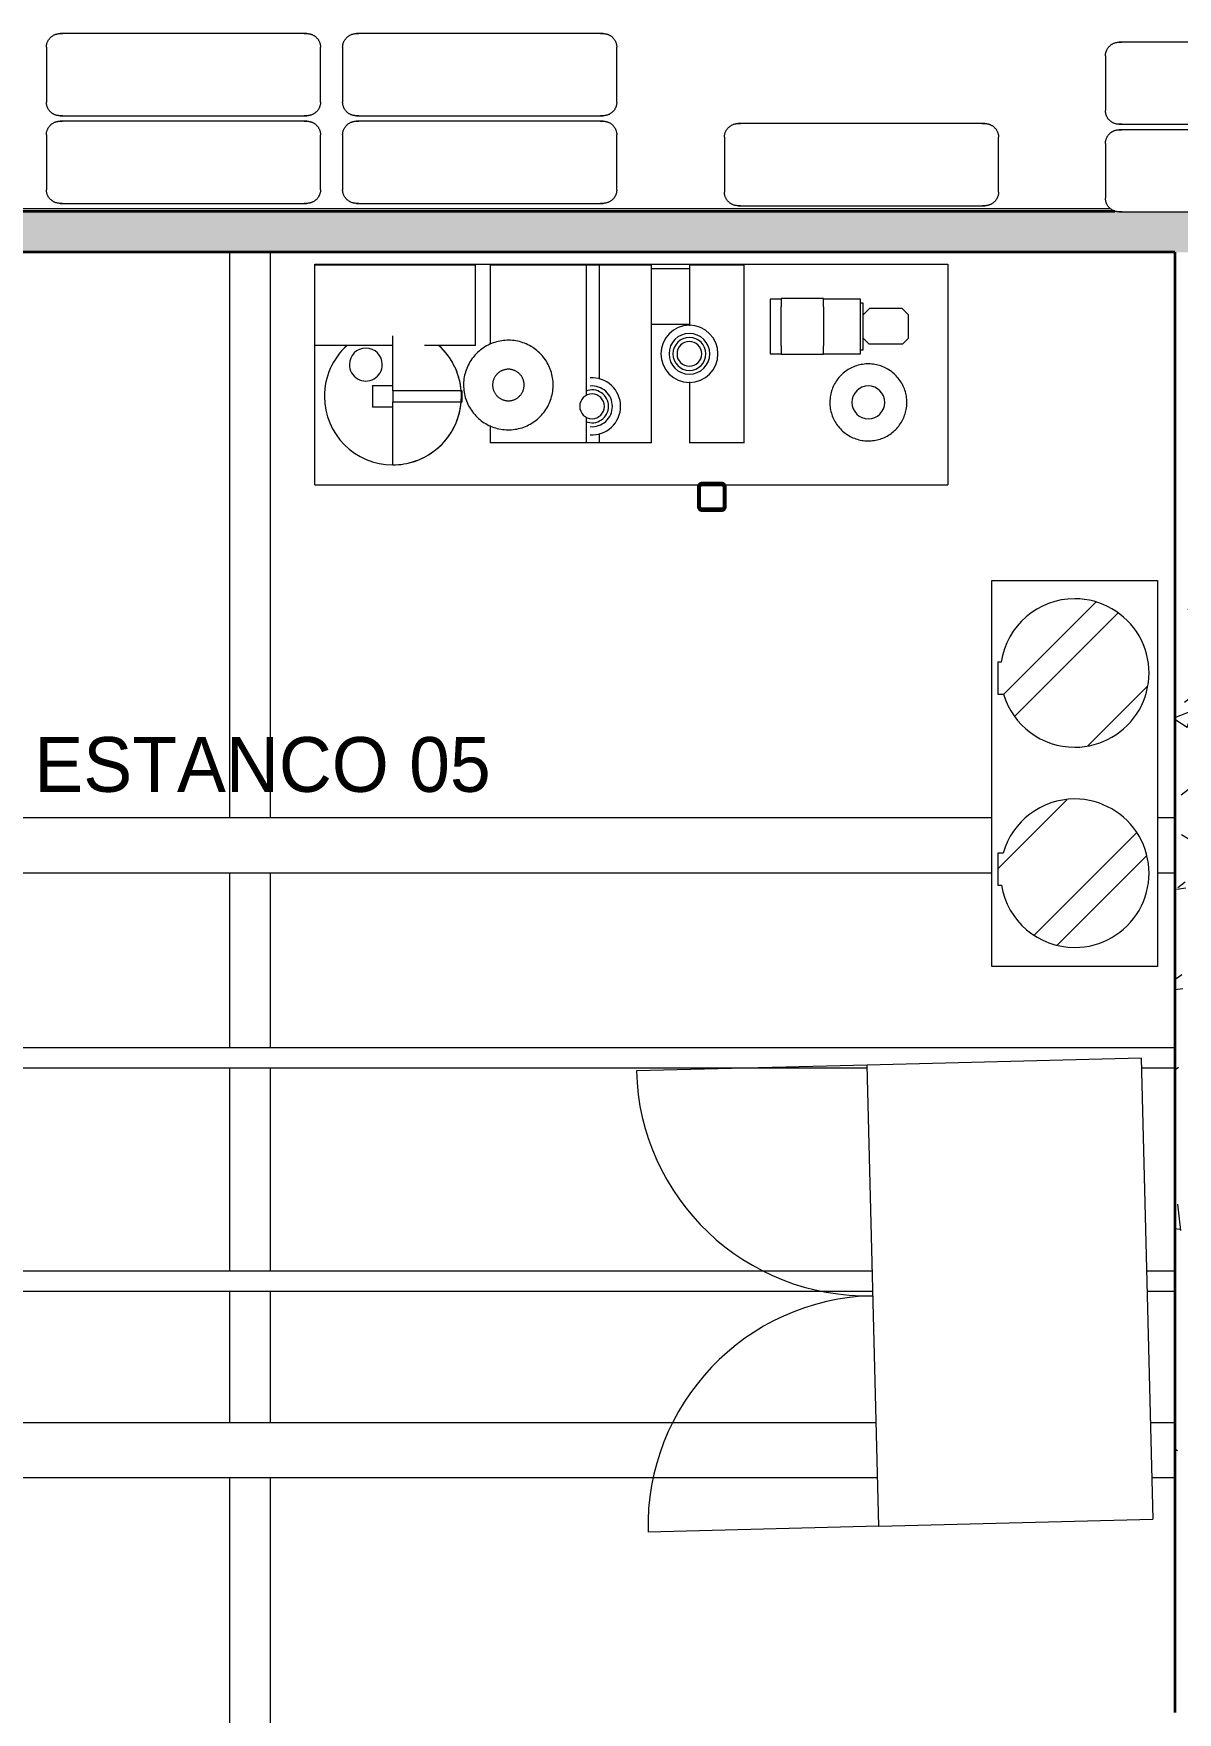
# Model space of a CAD drawing. Header units: metres. Extents: x -3 to 175, y -5 to 18.
# Drawn here: x 39.46 to 43.63, y 7.82 to 13.95 of the extents above; entities that cross this region are included whole.
import ezdxf

# ---------------------------------------------------------------- set-up
doc = ezdxf.new("R2010")
doc.units = ezdxf.units.M
for name, color, linetype, lineweight in [('A-GENM', 7, 'Continuous', 9), ('A-WALL-PATT', 7, 'Continuous', 35), ('E-ELEC-EQPM', 7, 'Continuous', 9), ('G-ANNO-TEXT', 7, 'Continuous', 9), ('I-WALL', 7, 'Continuous', 9), ('P-PIPE', 7, 'Continuous', 9), ('P-SANR-FIXT', 7, 'Continuous', 9), ('S-BEAM', 7, 'Continuous', 9), ('S-COLS', 7, 'Continuous', 9)]:
    doc.layers.add(name, color=color, linetype=linetype, lineweight=lineweight)
doc.styles.add('Century Gothic_1', font='GOTHIC.TTF', dxfattribs={"height": 0.2})
pattern_1 = [(50, (30.7992, 0), (0.728738, -0.06376), [0.0762, -0.8382]), (355, (30.7992, 0), (-0.14097, 0.764224), [0.06096, -0.67056]), (100.451, (30.85994, -0.0053), (0.58777, 0.700469), [0.06476, -0.71236]), (46.184, (30.7992, 0.2032), (1.084314, -0.168175), [0.1143, -1.257]), (96.636, (30.8896, 0.1892), (0.94999, 0.989753), [0.09714, -1.069]), (351.184, (30.7992, 0.2032), (0.94969, 0.990147), [0.09144, -1.006]), (21, (30.9008, 0.1524), (0.606457, -0.409065), [0.0762, -0.8382]), (326, (30.9008, 0.1524), (0.247208, 0.73675), [0.06096, -0.67056]), (71.451, (30.95135, 0.1183), (0.85367, 0.327687), [0.06476, -0.71236]), (37.5, (30.7992, 0), (0.0123552, 0.3382243), [0.03353, -0.6289, 0.03353, -0.64719, -0.6731]), (37.5, (30.7992, 0), (0.0123552, 0.3382243), [-1.343, 0.03353, -0.63957]), (7.5, (30.7992, 0), (0.2672815, 0.4007255), [0.03353, -0.35458, 0.03353, -0.61366, -0.25654]), (7.5, (30.7992, 0), (0.2672815, 0.4007255), [-1.035, 0.03353, -0.22301]), (327.5, (30.57264, 0), (0.5423632, -0.0229212), [0.03353, -0.22047, 0.03353, -0.75895, -1.052]), (327.5, (30.57264, 0), (0.5423632, -0.0229212), [-1.046, 0.03353, -1.018]), (317.5, (30.47104, 0), (0.592516, 0.101701), [0.03353, -0.29667, 0.03353, -0.49276, -0.74676]), (317.5, (30.47104, 0), (0.592516, 0.101701), [-0.85649, 0.03353, -0.71323])]
pattern_2 = [(135, (11.249, -12.458), (-0.2474874, -0.2474874), []), (135, (10.874, -12.458), (-0.2474874, -0.2474874), [])]

# ---------------------------------------------------------------- blocks, each defined once
blk = doc.blocks.new('M_RVR_Neumatico - M_RVR_Neumatico-2622534-N-Estancos')
at = {"layer": 'A-GENM'}
for p, q in [((-0.5, 0.1), (-0.5, -0.1)), ((0.5, -0.1), (0.5, 0.1))]:
    blk.add_line(p, q, dxfattribs=at)
at = {"layer": 'A-GENM', "flags": 128}
for points in [[(-0.5, 0.1), (-0.5, 0.102), (-0.4998, 0.104), (-0.4996, 0.106), (-0.4994, 0.108), (-0.499, 0.1099), (-0.4986, 0.1119), (-0.4981, 0.1138), (-0.4975, 0.1157), (-0.4968, 0.1176), (-0.4961, 0.1195), (-0.4952, 0.1213), (-0.4943, 0.1231), (-0.4934, 0.1248), (-0.4924, 0.1266), (-0.4913, 0.1282), (-0.4901, 0.1299), (-0.4889, 0.1314), (-0.4876, 0.133), (-0.4862, 0.1344), (-0.4848, 0.1359), (-0.4834, 0.1372), (-0.4819, 0.1385), (-0.4803, 0.1398), (-0.4787, 0.141), (-0.477, 0.1421), (-0.4753, 0.1431), (-0.4736, 0.1441), (-0.4718, 0.145), (-0.47, 0.1458), (-0.4681, 0.1466), (-0.4662, 0.1473), (-0.4643, 0.1479), (-0.4624, 0.1484), (-0.4605, 0.1489), (-0.4585, 0.1493), (-0.4565, 0.1496), (-0.4545, 0.1498), (-0.4525, 0.1499), (-0.4505, 0.15), (-0.45, 0.15)], [(-0.45, 0.15), (-0.4496, 0.15), (-0.4486, 0.15), (-0.4468, 0.15), (-0.4443, 0.15), (-0.441, 0.15)], [(0.45, 0.15), (0.4496, 0.15), (0.4486, 0.15), (0.4468, 0.15), (0.4443, 0.15), (0.441, 0.15), (0.4371, 0.15), (0.4325, 0.15), (0.4272, 0.15), (0.4212, 0.15), (0.4145, 0.15), (0.4071, 0.15), (0.3991, 0.15), (0.3905, 0.15), (0.3813, 0.15), (0.3714, 0.15), (0.3609, 0.15), (0.3499, 0.15), (0.3383, 0.15), (0.3262, 0.15), (0.3135, 0.15), (0.3004, 0.15), (0.2867, 0.15), (0.2726, 0.15), (0.2581, 0.15), (0.2431, 0.15), (0.2278, 0.15), (0.2121, 0.15), (0.1961, 0.15), (0.1797, 0.15), (0.1631, 0.15), (0.1462, 0.15), (0.129, 0.15), (0.1117, 0.15), (0.0942, 0.15), (0.0765, 0.15), (0.0587, 0.15), (0.0408, 0.15), (0.0228, 0.15), (0.0049, 0.15), (-0.0131, 0.15), (-0.0311, 0.15), (-0.049, 0.15), (-0.0669, 0.15), (-0.0846, 0.15), (-0.1022, 0.15), (-0.1197, 0.15), (-0.1369, 0.15), (-0.154, 0.15), (-0.1708, 0.15), (-0.1873, 0.15), (-0.2035, 0.15), (-0.2194, 0.15), (-0.2349, 0.15), (-0.2501, 0.15), (-0.2648, 0.15), (-0.2792, 0.15), (-0.2931, 0.15), (-0.3065, 0.15), (-0.3194, 0.15), (-0.3318, 0.15), (-0.3437, 0.15), (-0.3551, 0.15), (-0.3658, 0.15), (-0.376, 0.15), (-0.3856, 0.15), (-0.3946, 0.15), (-0.4029, 0.15), (-0.4106, 0.15), (-0.4176, 0.15), (-0.424, 0.15), (-0.4297, 0.15), (-0.4347, 0.15), (-0.439, 0.15), (-0.4426, 0.15), (-0.4455, 0.15), (-0.4477, 0.15), (-0.4491, 0.15), (-0.4499, 0.15), (-0.45, 0.15)], [(0.4406, 0.15), (0.4426, 0.15), (0.4455, 0.15), (0.4477, 0.15), (0.4491, 0.15), (0.4499, 0.15), (0.45, 0.15)], [(0.45, 0.15), (0.452, 0.15), (0.454, 0.1498), (0.456, 0.1496), (0.458, 0.1494), (0.4599, 0.149), (0.4619, 0.1486), (0.4638, 0.1481), (0.4657, 0.1475), (0.4676, 0.1468), (0.4695, 0.1461), (0.4713, 0.1452), (0.4731, 0.1443), (0.4748, 0.1434), (0.4766, 0.1424), (0.4782, 0.1413), (0.4799, 0.1401), (0.4814, 0.1389), (0.483, 0.1376), (0.4844, 0.1362), (0.4859, 0.1348), (0.4872, 0.1334), (0.4885, 0.1319), (0.4898, 0.1303), (0.491, 0.1287), (0.4921, 0.127), (0.4931, 0.1253), (0.4941, 0.1236), (0.495, 0.1218), (0.4958, 0.12), (0.4966, 0.1181), (0.4973, 0.1162), (0.4979, 0.1143), (0.4984, 0.1124), (0.4989, 0.1105), (0.4993, 0.1085), (0.4996, 0.1065), (0.4998, 0.1045), (0.4999, 0.1025), (0.5, 0.1005), (0.5, 0.1)], [(-0.45, -0.15), (-0.452, -0.15), (-0.454, -0.1498), (-0.456, -0.1496), (-0.458, -0.1494), (-0.4599, -0.149), (-0.4619, -0.1486), (-0.4638, -0.1481), (-0.4657, -0.1475), (-0.4676, -0.1468), (-0.4695, -0.1461), (-0.4713, -0.1452), (-0.4731, -0.1443), (-0.4748, -0.1434), (-0.4766, -0.1424), (-0.4782, -0.1413), (-0.4799, -0.1401), (-0.4814, -0.1389), (-0.483, -0.1376), (-0.4844, -0.1362), (-0.4859, -0.1348), (-0.4872, -0.1334), (-0.4885, -0.1319), (-0.4898, -0.1303), (-0.491, -0.1287), (-0.4921, -0.127), (-0.4931, -0.1253), (-0.4941, -0.1236), (-0.495, -0.1218), (-0.4958, -0.12), (-0.4966, -0.1181), (-0.4973, -0.1162), (-0.4979, -0.1143), (-0.4984, -0.1124), (-0.4989, -0.1105), (-0.4993, -0.1085), (-0.4996, -0.1065), (-0.4998, -0.1045), (-0.4999, -0.1025), (-0.5, -0.1005), (-0.5, -0.1)], [(0.5, -0.1), (0.5, -0.102), (0.4998, -0.104), (0.4996, -0.106), (0.4994, -0.108), (0.499, -0.1099), (0.4986, -0.1119), (0.4981, -0.1138), (0.4975, -0.1157), (0.4968, -0.1176), (0.4961, -0.1195), (0.4952, -0.1213), (0.4943, -0.1231), (0.4934, -0.1248), (0.4924, -0.1266), (0.4913, -0.1282), (0.4901, -0.1299), (0.4889, -0.1314), (0.4876, -0.133), (0.4862, -0.1344), (0.4848, -0.1359), (0.4834, -0.1372), (0.4819, -0.1385), (0.4803, -0.1398), (0.4787, -0.141), (0.477, -0.1421), (0.4753, -0.1431), (0.4736, -0.1441), (0.4718, -0.145), (0.47, -0.1458), (0.4681, -0.1466), (0.4662, -0.1473), (0.4643, -0.1479), (0.4624, -0.1484), (0.4605, -0.1489), (0.4585, -0.1493), (0.4565, -0.1496), (0.4545, -0.1498), (0.4525, -0.1499), (0.4505, -0.15), (0.45, -0.15)], [(-0.441, -0.15), (-0.4426, -0.15), (-0.4455, -0.15), (-0.4477, -0.15), (-0.4491, -0.15), (-0.4499, -0.15), (-0.45, -0.15)], [(-0.45, -0.15), (-0.4496, -0.15), (-0.4486, -0.15), (-0.4468, -0.15), (-0.4443, -0.15), (-0.441, -0.15), (-0.4371, -0.15), (-0.4325, -0.15), (-0.4272, -0.15), (-0.4212, -0.15), (-0.4145, -0.15), (-0.4071, -0.15), (-0.3991, -0.15), (-0.3905, -0.15), (-0.3813, -0.15), (-0.3714, -0.15), (-0.3609, -0.15), (-0.3499, -0.15), (-0.3383, -0.15), (-0.3262, -0.15), (-0.3135, -0.15), (-0.3004, -0.15), (-0.2867, -0.15), (-0.2726, -0.15), (-0.2581, -0.15), (-0.2431, -0.15), (-0.2278, -0.15), (-0.2121, -0.15), (-0.1961, -0.15), (-0.1797, -0.15), (-0.1631, -0.15), (-0.1462, -0.15), (-0.129, -0.15), (-0.1117, -0.15), (-0.0942, -0.15), (-0.0765, -0.15), (-0.0587, -0.15), (-0.0408, -0.15), (-0.0228, -0.15), (-0.0049, -0.15), (0.0131, -0.15), (0.0311, -0.15), (0.049, -0.15), (0.0669, -0.15), (0.0846, -0.15), (0.1022, -0.15), (0.1197, -0.15), (0.1369, -0.15), (0.154, -0.15), (0.1708, -0.15), (0.1873, -0.15), (0.2035, -0.15), (0.2194, -0.15), (0.2349, -0.15), (0.2501, -0.15), (0.2648, -0.15), (0.2792, -0.15), (0.2931, -0.15), (0.3065, -0.15), (0.3194, -0.15), (0.3318, -0.15), (0.3437, -0.15), (0.3551, -0.15), (0.3658, -0.15), (0.376, -0.15), (0.3856, -0.15), (0.3946, -0.15), (0.4029, -0.15), (0.4106, -0.15), (0.4176, -0.15), (0.424, -0.15), (0.4297, -0.15), (0.4347, -0.15), (0.439, -0.15), (0.4426, -0.15), (0.4455, -0.15), (0.4477, -0.15), (0.4491, -0.15), (0.4499, -0.15), (0.45, -0.15)], [(0.45, -0.15), (0.4496, -0.15), (0.4486, -0.15), (0.4468, -0.15), (0.4443, -0.15), (0.441, -0.15)]]:
    blk.add_lwpolyline(points, dxfattribs=at)
blk = doc.blocks.new('M_RVR_Mesa metalica - M_RVR_Mesa metalica-2996427-N-Estancos')
at = {"layer": 'A-GENM'}
for p, q in [((-0.0101, 0), (0.5771, 0)), ((-0.0101, 0), (-0.0101, -0.2948)), ((-0.0098, 0), (-0.0098, 0.003)), ((-0.0098, 0.003), (2.3, 0.003)), ((0.5771, -0.2948), (0.5771, 0)), ((0.6304, 0), (0.9804, 0)), ((0.6304, 0), (0.6304, -0.2901)), ((0.9804, 0), (1.0284, 0)), ((0.9804, 0), (0.9804, -0.4771)), ((1.0284, 0), (1.2184, 0)), ((1.0284, 0), (1.0284, -0.417)), ((1.2184, -0.65), (1.2184, 0)), ((1.3568, 0), (1.5568, 0)), ((1.3568, 0), (1.3568, -0.2224)), ((1.5568, -0.65), (1.5568, 0)), ((2.3, 0.003), (2.3, -0.803)), ((0.2752, -0.2948), (-0.0101, -0.2948)), ((-0.0098, -0.803), (-0.0098, -0.2948)), ((0.5771, -0.2948), (0.391, -0.2948)), ((1.3568, -0.4276), (1.3568, -0.65)), ((0.6304, -0.5868), (0.6304, -0.65)), ((0.9804, -0.5559), (0.9804, -0.65)), ((0.9804, -0.65), (0.6304, -0.65)), ((1.0284, -0.65), (0.9804, -0.65)), ((1.0284, -0.6161), (1.0284, -0.65)), ((1.2184, -0.65), (1.0284, -0.65)), ((1.5568, -0.65), (1.3568, -0.65)), ((-0.0098, -0.803), (1.3902, -0.803)), ((1.4003, -0.803), (1.477, -0.803)), ((1.4863, -0.803), (2.3, -0.803))]:
    blk.add_line(p, q, dxfattribs=at)
blk = doc.blocks.new('M_Tablero Elec-01 - M_Tablero Elec-01-3124512-N-Estancos')
at = {"layer": 'E-ELEC-EQPM'}
for p, q in [((-0.8417, 0.5), (0.8417, 0.5)), ((-0.8417, 0.5), (-0.8417, -0.5)), ((0.8417, -0.5), (0.8417, 0.5)), ((0.8417, -0.5), (-0.8417, -0.5)), ((-0.8417, -0.5), (-0.8417, -1.3417)), ((0.8417, -0.5), (0.8417, -1.3417))]:
    blk.add_line(p, q, dxfattribs=at)
for centre, start, end in [((-0.8417, -0.5), 270, 360), ((0.8417, -0.5), 180, 270)]:
    blk.add_arc(centre, 0.8417, start, end, dxfattribs=at)
blk = doc.blocks.new('M_Tanque Hidroneumatico-01 - M_Tanque Hidroneumatico-01-3127874-N-Estancos')
at = {"layer": 'P-SANR-FIXT'}
h = blk.add_hatch(dxfattribs=at)
h.set_pattern_fill('FP_2', color=256, style=0, pattern_type=2)
h.set_pattern_definition(pattern_2)
h.paths.add_polyline_path([(-0.0965, 0), (-0.1024, 0.0563), (-0.1199, 0.1102), (-0.1483, 0.1593), (-0.1862, 0.2014), (-0.232, 0.2347), (-0.2838, 0.2577), (-0.3392, 0.2695), (-0.3958, 0.2695), (-0.4512, 0.2577), (-0.503, 0.2347), (-0.5488, 0.2014), (-0.5867, 0.1593), (-0.6151, 0.1102), (-0.6326, 0.0563), (-0.6385, 0), (-0.6329, -0.0548), (-0.6164, -0.1073), (-0.5896, -0.1554), (-0.5536, -0.197), (-0.5099, -0.2306), (-0.4604, -0.2546), (-0.407, -0.2681), (-0.407, -0.2807), (-0.2901, -0.2807), (-0.2901, -0.2597), (-0.2368, -0.2374), (-0.1895, -0.2043), (-0.1502, -0.162), (-0.1208, -0.1122), (-0.1027, -0.0574)])
h = blk.add_hatch(dxfattribs=at)
h.set_pattern_fill('FP_2', color=256, style=0, pattern_type=2)
h.set_pattern_definition(pattern_2)
h.paths.add_polyline_path([(0.6345, 0), (0.6286, 0.0563), (0.6111, 0.1102), (0.5827, 0.1593), (0.5448, 0.2014), (0.499, 0.2347), (0.4472, 0.2577), (0.3918, 0.2695), (0.3352, 0.2695), (0.2798, 0.2577), (0.228, 0.2347), (0.1822, 0.2014), (0.1443, 0.1593), (0.1159, 0.1102), (0.0984, 0.0563), (0.0925, 0), (0.0988, -0.0581), (0.1174, -0.1135), (0.1475, -0.1636), (0.1876, -0.2061), (0.2359, -0.2391), (0.2901, -0.2609), (0.2901, -0.2807), (0.407, -0.2807), (0.407, -0.2675), (0.4596, -0.2534), (0.5084, -0.229), (0.5512, -0.1954), (0.5865, -0.1539), (0.6128, -0.1062), (0.629, -0.0542)])
for p, q in [((-0.7045, 0.3022), (0.7045, 0.3022)), ((-0.7045, -0.3022), (-0.7045, 0.3022)), ((0.7045, 0.3022), (0.7045, -0.3022)), ((0.7045, -0.3022), (-0.7045, -0.3022)), ((-0.407, -0.2681), (-0.407, -0.2807)), ((-0.407, -0.2807), (-0.2901, -0.2807)), ((-0.2901, -0.2807), (-0.2901, -0.2597)), ((0.2901, -0.2609), (0.2901, -0.2807)), ((0.2901, -0.2807), (0.407, -0.2807)), ((0.407, -0.2807), (0.407, -0.2675))]:
    blk.add_line(p, q, dxfattribs=at)
for centre, start, end in [((-0.3675, 0), 360, 180), ((0.3635, 0), 360, 180), ((-0.3675, 0), 180, 261.61537), ((-0.3675, 0), 286.59534, 360), ((0.3635, 0), 180, 254.28528), ((0.3635, 0), 279.24058, 360)]:
    blk.add_arc(centre, 0.271, start, end, dxfattribs=at)
blk = doc.blocks.new('FCA_N_Columna de acero - 100x100mm-V108-N-Estancos')
at = {"layer": 'S-COLS', "lineweight": 35}
for p, q in [((-0.05, 0.038), (-0.05, -0.038)), ((-0.044, -0.038), (-0.044, 0.038)), ((0.038, 0.05), (-0.038, 0.05)), ((-0.038, 0.044), (0.038, 0.044)), ((0.044, 0.038), (0.044, -0.038)), ((0.05, -0.038), (0.05, 0.038)), ((0.038, -0.044), (-0.038, -0.044)), ((-0.038, -0.05), (0.038, -0.05))]:
    blk.add_line(p, q, dxfattribs=at)
for centre, radius, start, end in [((-0.038, 0.038), 0.012, 90, 180), ((-0.038, 0.038), 0.006, 90, 180), ((0.038, 0.038), 0.012, 360, 90), ((0.038, 0.038), 0.006, 0, 90), ((-0.038, -0.038), 0.012, 180, 270), ((-0.038, -0.038), 0.006, 180, 270), ((0.038, -0.038), 0.012, 270, 360), ((0.038, -0.038), 0.006, 270, 0)]:
    blk.add_arc(centre, radius, start, end, dxfattribs=at)
blk = doc.blocks.new('M_RVR_Bomba Filtro - M_RVR_Bomba Filtro-2335296-N-Estancos')
at = {"layer": 'A-GENM'}
for p, q in [((-0.0514, 0.1013), (-0.1898, 0.1013)), ((-0.1898, -0.1013), (-0.0514, -0.1013))]:
    blk.add_line(p, q, dxfattribs=at)
blk = doc.blocks.new('M_RVR_Bomba Filtro - M_RVR_Bomba Filtro-V121-N-Estancos')
at = {"layer": 'A-GENM'}
for p, q in [((-0.19, 0.1), (-0.23, 0.1)), ((-0.23, 0.1), (-0.23, 0)), ((-0.035, 0.1013), (-0.19, 0.1013)), ((-0.19, 0.1013), (-0.19, 0.0713)), ((-0.19, -0.0713), (-0.19, 0.0713)), ((-0.035, 0.0713), (-0.035, 0.1013)), ((0.1, 0.1), (-0.035, 0.1)), ((-0.035, 0.0713), (-0.035, -0.0713)), ((0.1, 0), (0.1, 0.1)), ((0.11, 0.085), (0.1, 0.085)), ((0.11, 0), (0.11, 0.085)), ((0.1341, 0.0666), (0.11, 0.0425)), ((0.1341, 0.0666), (0.2509, 0.0666)), ((0.275, 0.0425), (0.2509, 0.0666)), ((0.1, -0.1), (0.1, 0)), ((0.11, -0.085), (0.11, 0)), ((0.275, -0.0425), (0.275, 0.0425)), ((-0.23, 0), (-0.23, -0.1)), ((0.11, -0.0425), (0.1319, -0.0644)), ((0.2531, -0.0644), (0.275, -0.0425)), ((-0.23, -0.1), (-0.19, -0.1)), ((-0.19, -0.0713), (-0.19, -0.1013)), ((-0.19, -0.1013), (-0.035, -0.1013)), ((-0.035, -0.1013), (-0.035, -0.0713)), ((-0.035, -0.1), (0.1, -0.1)), ((0.1, -0.085), (0.11, -0.085)), ((0.2531, -0.0644), (0.1319, -0.0644))]:
    blk.add_line(p, q, dxfattribs=at)
blk = doc.blocks.new('M_RVR_Filtro - M_RVR_Filtro-2336343-N-Estancos')
at = {"layer": 'A-GENM'}
for radius, start, end in [(0.1042, 0, 180), (0.0743, 0, 180), (0.1042, 180, 0), (0.0743, 180, 0), (0.0601, 0, 180), (0.0601, 180, 0), (0.0451, 0, 180), (0.0451, 180, 0)]:
    blk.add_arc((0, 0), radius, start, end, dxfattribs=at)
blk = doc.blocks.new('M_RVR_Filtro - M_RVR_Filtro-V122-N-Estancos')
at = {"layer": 'A-GENM'}
for radius, start, end in [(0.1042, 86.07871, 180), (0.0743, 84.38395, 180), (0.1042, 180, 273.92129), (0.0743, 180, 275.61605), (0.0601, 68.53043, 180), (0.0601, 180, 291.46957), (0.0451, 0, 180), (0.0451, 180, 0)]:
    blk.add_arc((0, 0), radius, start, end, dxfattribs=at)
blk = doc.blocks.new('M_RVR_Elemento sistema filtro - M_RVR_Elemento sistema filtro-2333224-N-Estancos')
at = {"layer": 'A-GENM'}
for p, q in [((0, 0.25), (0, 0.0196)), ((-0.2532, 0.0196), (-0.2532, -0.0196)), ((0, 0.0196), (-0.2532, 0.0196)), ((0, 0.0392), (0.0744, 0.0392)), ((0, -0.0196), (0, 0.0196)), ((0.0744, -0.0392), (0.0744, 0.0392)), ((-0.2532, -0.0196), (0, -0.0196)), ((0, -0.0196), (0, -0.2203)), ((0.0744, -0.0392), (0, -0.0392))]:
    blk.add_line(p, q, dxfattribs=at)
at = {"layer": 'A-GENM', "flags": 128}
for points in [[(0, 0.25), (-0.01, 0.2498), (-0.02, 0.2492), (-0.0299, 0.2482), (-0.0398, 0.2468), (-0.0497, 0.245), (-0.0594, 0.2428), (-0.0691, 0.2403), (-0.0786, 0.2373), (-0.0881, 0.234), (-0.0974, 0.2303), (-0.1065, 0.2262), (-0.1154, 0.2217), (-0.1242, 0.217), (-0.1328, 0.2118), (-0.1412, 0.2063), (-0.1493, 0.2005), (-0.1572, 0.1944), (-0.1648, 0.188), (-0.1722, 0.1812), (-0.1793, 0.1742), (-0.1862, 0.1669), (-0.1927, 0.1593), (-0.1989, 0.1515), (-0.2048, 0.1434), (-0.2104, 0.1351), (-0.2156, 0.1266), (-0.2205, 0.1178), (-0.225, 0.1089), (-0.2292, 0.0998), (-0.233, 0.0906), (-0.2364, 0.0812), (-0.2395, 0.0717), (-0.2422, 0.062), (-0.2445, 0.0523), (-0.2464, 0.0425), (-0.2479, 0.0326), (-0.249, 0.0227), (-0.2497, 0.0127), (-0.25, 0.0027), (-0.25, 0)], [(-0.25, 0), (-0.2498, -0.01), (-0.2492, -0.02), (-0.2482, -0.0299), (-0.2468, -0.0398), (-0.245, -0.0497), (-0.2428, -0.0594), (-0.2403, -0.0691), (-0.2373, -0.0786), (-0.234, -0.0881), (-0.2303, -0.0974), (-0.2262, -0.1065), (-0.2217, -0.1154), (-0.217, -0.1242), (-0.2118, -0.1328), (-0.2063, -0.1412), (-0.2005, -0.1493), (-0.1944, -0.1572), (-0.188, -0.1648), (-0.1812, -0.1722), (-0.1742, -0.1793), (-0.1679, -0.1852)]]:
    blk.add_lwpolyline(points, dxfattribs=at)
at = {"layer": 'A-GENM'}
for centre, radius, start, end in [((0, 0), 0.25, 0, 90), ((0, 0), 0.25, 102.85714, 175.46875), ((0, 0), 0.25, 311.89578, 360), ((0, 0), 0.25, 184.53125, 228.10436), ((0.0986, -0.1159), 0.06, 360, 180), ((0.0986, -0.1159), 0.06, 180, 360)]:
    blk.add_arc(centre, radius, start, end, dxfattribs=at)
blk = doc.blocks.new('M_RVR_Envase Filtro1 - M_RVR_Envase Filtro 2-2996423-N-Estancos')
at = {"layer": 'A-GENM', "flags": 128}
for points in [[(0.1635, 0), (0.1634, 0.0065), (0.163, 0.0131), (0.1623, 0.0196), (0.1614, 0.026), (0.1602, 0.0325), (0.1588, 0.0389), (0.1571, 0.0452), (0.1552, 0.0514), (0.153, 0.0576), (0.1506, 0.0637), (0.1479, 0.0696), (0.145, 0.0755), (0.1419, 0.0812), (0.1385, 0.0868), (0.1349, 0.0923), (0.1311, 0.0976), (0.1271, 0.1028), (0.1229, 0.1078), (0.1185, 0.1126), (0.1139, 0.1173), (0.1091, 0.1217), (0.1042, 0.126), (0.0991, 0.1301), (0.0938, 0.1339), (0.0883, 0.1376), (0.0828, 0.141), (0.0771, 0.1442), (0.0712, 0.1472), (0.0653, 0.1499), (0.0592, 0.1524), (0.0531, 0.1546), (0.0469, 0.1566), (0.0406, 0.1584), (0.0342, 0.1599), (0.0278, 0.1611), (0.0213, 0.1621), (0.0148, 0.1628), (0.0083, 0.1633), (0.0018, 0.1635), (-0.0048, 0.1634), (-0.0113, 0.1631), (-0.0178, 0.1625), (-0.0243, 0.1617), (-0.0308, 0.1606), (-0.0371, 0.1592), (-0.0435, 0.1576), (-0.0498, 0.1557), (-0.0559, 0.1536), (-0.062, 0.1513), (-0.068, 0.1487), (-0.0739, 0.1458), (-0.0797, 0.1428), (-0.0853, 0.1395), (-0.0909, 0.1359), (-0.0962, 0.1322), (-0.1014, 0.1282), (-0.1065, 0.1241), (-0.1114, 0.1197), (-0.1161, 0.1152), (-0.1206, 0.1104), (-0.1249, 0.1055), (-0.129, 0.1005), (-0.1329, 0.0952), (-0.1366, 0.0898), (-0.1401, 0.0843), (-0.1434, 0.0786), (-0.1464, 0.0728), (-0.1492, 0.0669), (-0.1517, 0.0609), (-0.1541, 0.0548), (-0.1561, 0.0486), (-0.1579, 0.0423), (-0.1595, 0.0359), (-0.1608, 0.0295), (-0.1619, 0.0231), (-0.1627, 0.0166), (-0.1632, 0.0101), (-0.1635, 0.0035), (-0.1635, 0)], [(0.0575, 0), (0.0575, 0.0023), (0.0573, 0.0046), (0.0571, 0.0069), (0.0568, 0.0092), (0.0564, 0.0114), (0.0559, 0.0137), (0.0553, 0.0159), (0.0546, 0.0181), (0.0538, 0.0203), (0.053, 0.0224), (0.052, 0.0245), (0.051, 0.0266), (0.0499, 0.0286), (0.0487, 0.0305), (0.0475, 0.0325), (0.0461, 0.0343), (0.0447, 0.0362), (0.0432, 0.0379), (0.0417, 0.0396), (0.0401, 0.0412), (0.0384, 0.0428), (0.0366, 0.0443), (0.0348, 0.0457), (0.033, 0.0471), (0.0311, 0.0484), (0.0291, 0.0496), (0.0271, 0.0507), (0.0251, 0.0518), (0.023, 0.0527), (0.0208, 0.0536), (0.0187, 0.0544), (0.0165, 0.0551), (0.0143, 0.0557), (0.012, 0.0562), (0.0098, 0.0567), (0.0075, 0.057), (0.0052, 0.0573), (0.0029, 0.0574), (0.0006, 0.0575), (-0.0017, 0.0575), (-0.004, 0.0574), (-0.0063, 0.0572), (-0.0085, 0.0569), (-0.0108, 0.0565), (-0.0131, 0.056), (-0.0153, 0.0554), (-0.0175, 0.0548), (-0.0197, 0.054), (-0.0218, 0.0532), (-0.0239, 0.0523), (-0.026, 0.0513), (-0.028, 0.0502), (-0.03, 0.049), (-0.032, 0.0478), (-0.0338, 0.0465), (-0.0357, 0.0451), (-0.0374, 0.0436), (-0.0392, 0.0421), (-0.0408, 0.0405), (-0.0424, 0.0388), (-0.0439, 0.0371), (-0.0454, 0.0353), (-0.0467, 0.0335), (-0.048, 0.0316), (-0.0493, 0.0296), (-0.0504, 0.0276), (-0.0515, 0.0256), (-0.0525, 0.0235), (-0.0534, 0.0214), (-0.0542, 0.0193), (-0.0549, 0.0171), (-0.0555, 0.0149), (-0.0561, 0.0126), (-0.0566, 0.0104), (-0.0569, 0.0081), (-0.0572, 0.0058), (-0.0574, 0.0035), (-0.0575, 0.0012), (-0.0575, 0)], [(-0.1635, 0), (-0.1634, -0.0065), (-0.163, -0.0131), (-0.1623, -0.0196), (-0.1614, -0.026), (-0.1602, -0.0325), (-0.1588, -0.0389), (-0.1571, -0.0452), (-0.1552, -0.0514), (-0.153, -0.0576), (-0.1506, -0.0637), (-0.1479, -0.0696), (-0.145, -0.0755), (-0.1419, -0.0812), (-0.1385, -0.0868), (-0.1349, -0.0923), (-0.1311, -0.0976), (-0.1271, -0.1028), (-0.1229, -0.1078), (-0.1185, -0.1126), (-0.1139, -0.1173), (-0.1091, -0.1217), (-0.1042, -0.126), (-0.0991, -0.1301), (-0.0938, -0.1339), (-0.0883, -0.1376), (-0.0828, -0.141), (-0.0771, -0.1442), (-0.0712, -0.1472), (-0.0653, -0.1499), (-0.0592, -0.1524), (-0.0531, -0.1546), (-0.0469, -0.1566), (-0.0406, -0.1584), (-0.0342, -0.1599), (-0.0278, -0.1611), (-0.0213, -0.1621), (-0.0148, -0.1628), (-0.0083, -0.1633), (-0.0018, -0.1635), (0.0048, -0.1634), (0.0113, -0.1631), (0.0178, -0.1625), (0.0243, -0.1617), (0.0308, -0.1606), (0.0371, -0.1592), (0.0435, -0.1576), (0.0498, -0.1557), (0.0559, -0.1536), (0.062, -0.1513), (0.068, -0.1487), (0.0739, -0.1458), (0.0797, -0.1428), (0.0853, -0.1395), (0.0909, -0.1359), (0.0962, -0.1322), (0.1014, -0.1282), (0.1065, -0.1241), (0.1114, -0.1197), (0.1161, -0.1152), (0.1206, -0.1104), (0.1249, -0.1055), (0.129, -0.1005), (0.1329, -0.0952), (0.1366, -0.0898), (0.1401, -0.0843), (0.1434, -0.0786), (0.1464, -0.0728), (0.1492, -0.0669), (0.1517, -0.0609), (0.1541, -0.0548), (0.1561, -0.0486), (0.1579, -0.0423), (0.1595, -0.0359), (0.1608, -0.0295), (0.1619, -0.0231), (0.1627, -0.0166), (0.1632, -0.0101), (0.1635, -0.0035), (0.1635, 0)], [(-0.0575, 0), (-0.0575, -0.0023), (-0.0573, -0.0046), (-0.0571, -0.0069), (-0.0568, -0.0092), (-0.0564, -0.0114), (-0.0559, -0.0137), (-0.0553, -0.0159), (-0.0546, -0.0181), (-0.0538, -0.0203), (-0.053, -0.0224), (-0.052, -0.0245), (-0.051, -0.0266), (-0.0499, -0.0286), (-0.0487, -0.0305), (-0.0475, -0.0325), (-0.0461, -0.0343), (-0.0447, -0.0362), (-0.0432, -0.0379), (-0.0417, -0.0396), (-0.0401, -0.0412), (-0.0384, -0.0428), (-0.0366, -0.0443), (-0.0348, -0.0457), (-0.033, -0.0471), (-0.0311, -0.0484), (-0.0291, -0.0496), (-0.0271, -0.0507), (-0.0251, -0.0518), (-0.023, -0.0527), (-0.0208, -0.0536), (-0.0187, -0.0544), (-0.0165, -0.0551), (-0.0143, -0.0557), (-0.012, -0.0562), (-0.0098, -0.0567), (-0.0075, -0.057), (-0.0052, -0.0573), (-0.0029, -0.0574), (-0.0006, -0.0575), (0.0017, -0.0575), (0.004, -0.0574), (0.0063, -0.0572), (0.0085, -0.0569), (0.0108, -0.0565), (0.0131, -0.056), (0.0153, -0.0554), (0.0175, -0.0548), (0.0197, -0.054), (0.0218, -0.0532), (0.0239, -0.0523), (0.026, -0.0513), (0.028, -0.0502), (0.03, -0.049), (0.032, -0.0478), (0.0338, -0.0465), (0.0357, -0.0451), (0.0374, -0.0436), (0.0392, -0.0421), (0.0408, -0.0405), (0.0424, -0.0388), (0.0439, -0.0371), (0.0454, -0.0353), (0.0467, -0.0335), (0.048, -0.0316), (0.0493, -0.0296), (0.0504, -0.0276), (0.0515, -0.0256), (0.0525, -0.0235), (0.0534, -0.0214), (0.0542, -0.0193), (0.0549, -0.0171), (0.0555, -0.0149), (0.0561, -0.0126), (0.0566, -0.0104), (0.0569, -0.0081), (0.0572, -0.0058), (0.0574, -0.0035), (0.0575, -0.0012), (0.0575, 0)]]:
    blk.add_lwpolyline(points, dxfattribs=at)
blk = doc.blocks.new('M_RVR_Tanque Filtro - M_RVR_Tanque Filtro-2996425-N-Estancos')
at = {"layer": 'A-GENM', "flags": 128}
for points in [[(0.1405, 0), (0.1404, 0.0056), (0.1401, 0.0112), (0.1395, 0.0168), (0.1387, 0.0224), (0.1377, 0.0279), (0.1365, 0.0334), (0.135, 0.0388), (0.1334, 0.0442), (0.1315, 0.0495), (0.1294, 0.0547), (0.1271, 0.0598), (0.1246, 0.0649), (0.1219, 0.0698), (0.119, 0.0746), (0.116, 0.0793), (0.1127, 0.0839), (0.1092, 0.0883), (0.1056, 0.0926), (0.1018, 0.0968), (0.0979, 0.1008), (0.0938, 0.1046), (0.0895, 0.1083), (0.0851, 0.1118), (0.0806, 0.1151), (0.0759, 0.1182), (0.0711, 0.1212), (0.0662, 0.1239), (0.0612, 0.1265), (0.0561, 0.1288), (0.0509, 0.131), (0.0456, 0.1329), (0.0403, 0.1346), (0.0349, 0.1361), (0.0294, 0.1374), (0.0239, 0.1385), (0.0183, 0.1393), (0.0127, 0.1399), (0.0071, 0.1403), (0.0015, 0.1405), (-0.0041, 0.1404), (-0.0097, 0.1402), (-0.0153, 0.1397), (-0.0209, 0.1389), (-0.0264, 0.138), (-0.0319, 0.1368), (-0.0374, 0.1354), (-0.0428, 0.1338), (-0.0481, 0.132), (-0.0533, 0.13), (-0.0585, 0.1278), (-0.0635, 0.1253), (-0.0685, 0.1227), (-0.0733, 0.1198), (-0.0781, 0.1168), (-0.0827, 0.1136), (-0.0872, 0.1102), (-0.0915, 0.1066), (-0.0957, 0.1029), (-0.0997, 0.099), (-0.1036, 0.0949), (-0.1073, 0.0907), (-0.1109, 0.0863), (-0.1142, 0.0818), (-0.1174, 0.0772), (-0.1204, 0.0724), (-0.1232, 0.0676), (-0.1258, 0.0626), (-0.1282, 0.0575), (-0.1304, 0.0523), (-0.1324, 0.0471), (-0.1342, 0.0417), (-0.1357, 0.0363), (-0.1371, 0.0309), (-0.1382, 0.0254), (-0.1391, 0.0198), (-0.1398, 0.0142), (-0.1402, 0.0086), (-0.1405, 0.003), (-0.1405, 0)], [(-0.1405, 0), (-0.1404, -0.0056), (-0.1401, -0.0112), (-0.1395, -0.0168), (-0.1387, -0.0224), (-0.1377, -0.0279), (-0.1365, -0.0334), (-0.135, -0.0388), (-0.1334, -0.0442), (-0.1315, -0.0495), (-0.1294, -0.0547), (-0.1271, -0.0598), (-0.1246, -0.0649), (-0.1219, -0.0698), (-0.119, -0.0746), (-0.116, -0.0793), (-0.1127, -0.0839), (-0.1092, -0.0883), (-0.1056, -0.0926), (-0.1018, -0.0968), (-0.0979, -0.1008), (-0.0938, -0.1046), (-0.0895, -0.1083), (-0.0851, -0.1118), (-0.0806, -0.1151), (-0.0759, -0.1182), (-0.0711, -0.1212), (-0.0662, -0.1239), (-0.0612, -0.1265), (-0.0561, -0.1288), (-0.0509, -0.131), (-0.0456, -0.1329), (-0.0403, -0.1346), (-0.0349, -0.1361), (-0.0294, -0.1374), (-0.0239, -0.1385), (-0.0183, -0.1393), (-0.0127, -0.1399), (-0.0071, -0.1403), (-0.0015, -0.1405), (0.0041, -0.1404), (0.0097, -0.1402), (0.0153, -0.1397), (0.0209, -0.1389), (0.0264, -0.138), (0.0319, -0.1368), (0.0374, -0.1354), (0.0428, -0.1338), (0.0481, -0.132), (0.0533, -0.13), (0.0585, -0.1278), (0.0635, -0.1253), (0.0685, -0.1227), (0.0733, -0.1198), (0.0781, -0.1168), (0.0827, -0.1136), (0.0872, -0.1102), (0.0915, -0.1066), (0.0957, -0.1029), (0.0997, -0.099), (0.1036, -0.0949), (0.1073, -0.0907), (0.1109, -0.0863), (0.1142, -0.0818), (0.1174, -0.0772), (0.1204, -0.0724), (0.1232, -0.0676), (0.1258, -0.0626), (0.1282, -0.0575), (0.1304, -0.0523), (0.1324, -0.0471), (0.1342, -0.0417), (0.1357, -0.0363), (0.1371, -0.0309), (0.1382, -0.0254), (0.1391, -0.0198), (0.1398, -0.0142), (0.1402, -0.0086), (0.1405, -0.003), (0.1405, 0)]]:
    blk.add_lwpolyline(points, dxfattribs=at)
at = {"layer": 'A-GENM'}
for start, end in [(0, 180), (180, 0)]:
    blk.add_arc((0, 0), 0.06, start, end, dxfattribs=at)

msp = doc.modelspace()

# ---------------------------------------------------------------- hatches: boundary and pattern name
at = {"layer": 'A-WALL-PATT', "lineweight": 9}
h = msp.add_hatch(dxfattribs=at)
h.set_pattern_fill('FP_1', color=256, style=0, pattern_type=2)
h.set_pattern_definition(pattern_1)
h.paths.add_polyline_path([(48.5973, 13.1528), (48.5973, 13.3028), (44.3327, 13.3017), (44.3118, 13.3), (43.4122, 13.3009), (43.3947, 13.3028), (31.4822, 13.3028), (31.4822, 13.1528), (48.2507, 13.1528)])
h.paths.add_polyline_path([(31.3138, 13.1528), (31.4122, 13.1528), (31.4122, 13.3028), (30.8122, 13.3028), (30.8122, 13.1528), (31.2001, 13.1528)])
h.paths.add_polyline_path([(30.7422, 13.1528), (30.7422, 13.3028), (24.7736, 13.3028), (24.7736, 13.1528), (25.0172, 13.1528), (25.0172, 13.1627), (29.8523, 13.1627), (29.8523, 13.1528), (30.7422, 13.1528)])
h = msp.add_hatch(dxfattribs=at)
h.set_pattern_fill('FP_1', color=256, style=0, pattern_type=2)
h.set_pattern_definition(pattern_1)
h.paths.add_polyline_path([(43.7729, 0.123), (43.7729, 6.5676), (43.6229, 6.5676), (43.6229, 6.4695), (43.6261, 6.4695), (43.6261, 5.5816), (43.6229, 5.5816), (43.6229, 0.123), (43.7039, 0.123)])
h.paths.add_polyline_path([(43.7039, 6.7176), (43.7729, 6.7182), (43.7729, 6.7648), (43.6229, 6.7648), (43.6229, 6.7176)])
h.paths.add_polyline_path([(43.6229, 7.8227), (43.7729, 7.8227), (43.7729, 13.1528), (43.6229, 13.1528), (43.6229, 7.8293)])

# ---------------------------------------------------------------- linework, layer by layer
at = {"layer": 'I-WALL'}
msp.add_line((31.5072, 13.3128), (43.3868, 13.3128), dxfattribs=at)
at = {"layer": 'I-WALL', "lineweight": 35}
for p, q in [((31.5072, 13.3028), (43.4041, 13.3028)), ((43.6229, 13.1528), (36.89, 13.1528)), ((43.6229, 13.1528), (43.6229, 7.8227))]:
    msp.add_line(p, q, dxfattribs=at)
at = {"layer": 'P-PIPE'}
for p, q in [((43.6229, 10.2491), (38.1111, 10.2491)), ((38.1111, 10.1761), (42.5003, 10.1761)), ((43.5007, 10.1761), (43.6229, 10.1761)), ((42.519, 9.4335), (38.3134, 9.4335)), ((43.6229, 9.4335), (43.5193, 9.4335)), ((38.1111, 9.3605), (42.5209, 9.3605)), ((43.5212, 9.3605), (43.6229, 9.3605))]:
    msp.add_line(p, q, dxfattribs=at)
at = {"layer": 'S-BEAM'}
for p, q in [((40.1738, 13.1528), (40.1738, 11.0877)), ((40.3238, 11.0877), (40.3238, 13.1528)), ((42.9553, 11.0877), (36.89, 11.0877)), ((43.6229, 11.0877), (43.5597, 11.0877)), ((38.1111, 10.8877), (42.9553, 10.8877)), ((40.1738, 10.8877), (40.1738, 10.2491)), ((40.3238, 10.2491), (40.3238, 10.8877)), ((43.5597, 10.8877), (43.6229, 10.8877)), ((40.1738, 10.1761), (40.1738, 9.4335)), ((40.3238, 9.4335), (40.3238, 10.1761)), ((40.1738, 9.3605), (40.1738, 8.88)), ((40.3238, 8.88), (40.3238, 9.3605)), ((42.5329, 8.88), (38.2082, 8.88)), ((43.6229, 8.88), (43.5333, 8.88)), ((38.1061, 8.68), (42.538, 8.68)), ((40.1738, 8.68), (40.1738, 7.1155)), ((40.3238, 7.1148), (40.3238, 8.68)), ((43.5383, 8.68), (43.6229, 8.68))]:
    msp.add_line(p, q, dxfattribs=at)

# ---------------------------------------------------------------- block references
at = {"layer": 'A-GENM'}
for name, p in [('M_RVR_Neumatico - M_RVR_Neumatico-2622534-N-Estancos', (40.0062, 13.801)), ('M_RVR_Neumatico - M_RVR_Neumatico-2622534-N-Estancos', (41.0869, 13.801)), ('M_RVR_Neumatico - M_RVR_Neumatico-2622534-N-Estancos', (43.8697, 13.7697)), ('M_RVR_Neumatico - M_RVR_Neumatico-2622534-N-Estancos', (40.0062, 13.4812)), ('M_RVR_Neumatico - M_RVR_Neumatico-2622534-N-Estancos', (41.0869, 13.4812)), ('M_RVR_Neumatico - M_RVR_Neumatico-2622534-N-Estancos', (42.4795, 13.4726)), ('M_RVR_Neumatico - M_RVR_Neumatico-2622534-N-Estancos', (43.8697, 13.45)), ('M_RVR_Mesa metalica - M_RVR_Mesa metalica-2996427-N-Estancos', (40.4949, 13.1068)), ('M_RVR_Bomba Filtro - M_RVR_Bomba Filtro-V121-N-Estancos', (42.3761, 12.8821))]:
    msp.add_blockref(name, p, dxfattribs=at)
at = {"layer": 'A-GENM', "rotation": 180}
for name, p in [('M_RVR_Bomba Filtro - M_RVR_Bomba Filtro-2335296-N-Estancos', (41.662, 12.9912)), ('M_RVR_Filtro - M_RVR_Filtro-2336343-N-Estancos', (41.8518, 12.7818)), ('M_RVR_Elemento sistema filtro - M_RVR_Elemento sistema filtro-2333224-N-Estancos', (40.7702, 12.6268)), ('M_RVR_Envase Filtro1 - M_RVR_Envase Filtro 2-2996423-N-Estancos', (41.1915, 12.6681)), ('M_RVR_Filtro - M_RVR_Filtro-V122-N-Estancos', (41.4968, 12.5903)), ('M_RVR_Tanque Filtro - M_RVR_Tanque Filtro-2996425-N-Estancos', (42.5046, 12.6047))]:
    msp.add_blockref(name, p, dxfattribs=at)
at = {"layer": 'E-ELEC-EQPM', "rotation": 271.4411153166959}
msp.add_blockref('M_Tablero Elec-01 - M_Tablero Elec-01-3124512-N-Estancos', (43.0211, 9.3565), dxfattribs=at)
at = {"layer": 'P-SANR-FIXT', "rotation": 269.9999999999997}
msp.add_blockref('M_Tanque Hidroneumatico-01 - M_Tanque Hidroneumatico-01-3127874-N-Estancos', (43.2575, 11.2495), dxfattribs=at)
at = {"layer": 'S-COLS'}
msp.add_blockref('FCA_N_Columna de acero - 100x100mm-V108-N-Estancos', (41.9336, 12.2599), dxfattribs=at)

# ---------------------------------------------------------------- texts
at = {"layer": 'G-ANNO-TEXT', "insert": (39.4625, 11.3831), "char_height": 0.2, "width": 2.044303, "attachment_point": 1, "style": 'Century Gothic_1'}
msp.add_mtext('ESTANCO 05', dxfattribs=at)

doc.saveas('drawing.dxf')
